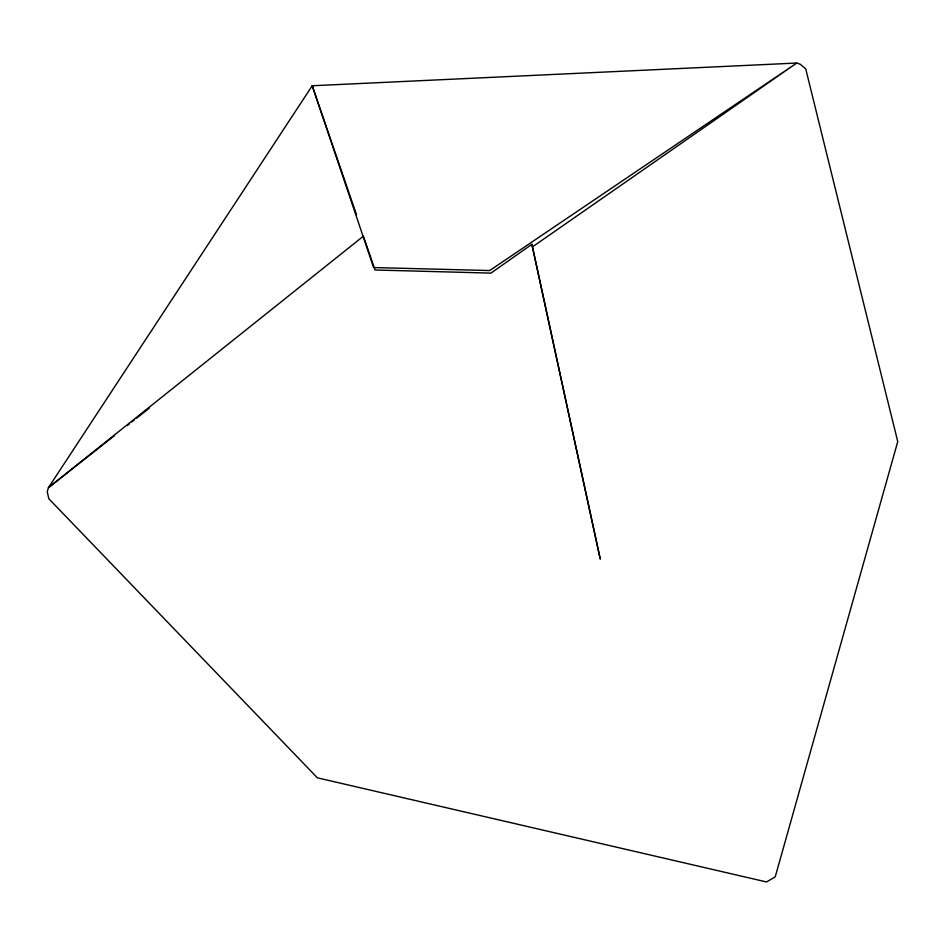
<?xml version="1.0" encoding="UTF-8"?>
<svg xmlns="http://www.w3.org/2000/svg" width="945" height="945" viewBox="0 0 945 945"><rect width="100%" height="100%" fill="white"/><g stroke="black" fill="none" stroke-linecap="round" stroke-linejoin="round"><path stroke-width="1.42" d="M114.439 435.657L48.419 487.714L47.25 491.672L48.786 498.7L317.39 777.829L766.537 881.957L775.243 876.83L897.75 441.598L805.731 68.902L800.273 64.26L796.753 63.043L312.216 85.759L48.419 487.714L363.376 236.191L375.035 269.998L490.963 273.105L531.881 244.306L600.217 558.908L531.881 244.306M127.185 425.604L129.5 423.773M131.816 421.954L134.131 420.123M136.446 418.292L149.192 408.252M532.933 246.55L796.753 63.043L489.687 270.553L373.629 267.553L312.216 85.759L356.525 214.763"/></g></svg>
